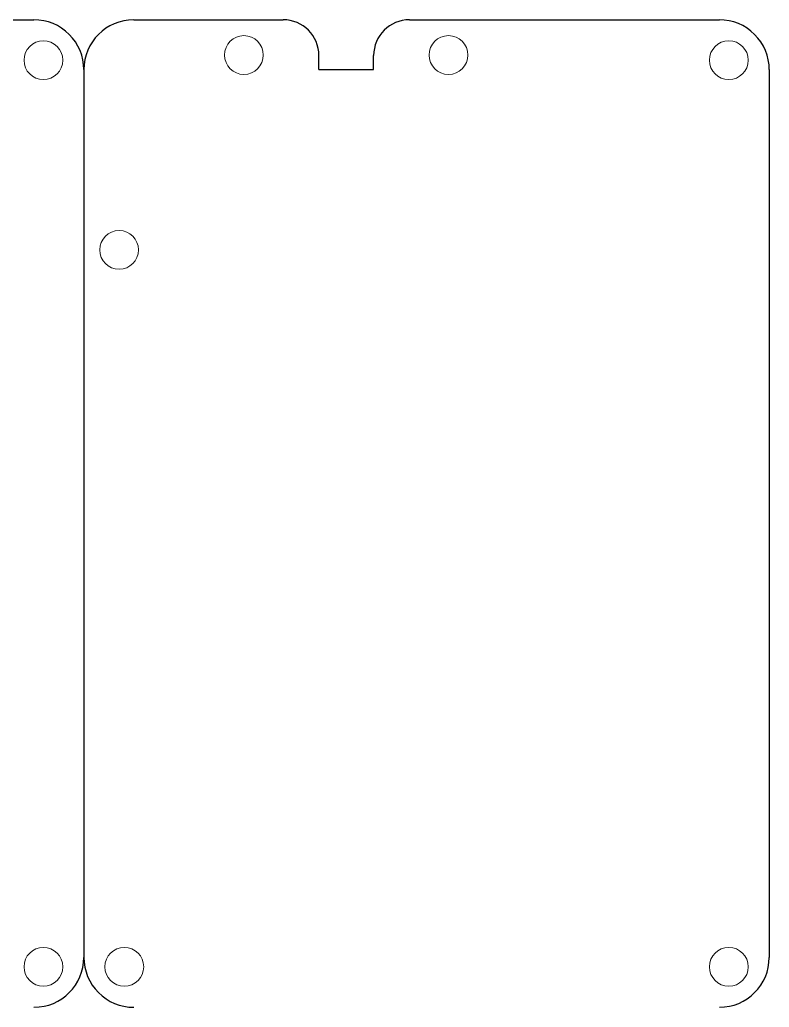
# Model space of a CAD drawing. Header units: inches. Extents: x 0.6 to 13.3, y 0.6 to 15.2.
# Drawn here: x 4.1 to 8.28, y 9.72 to 15.23 of the extents above; entities that cross this region are included whole.
import ezdxf

# ---------------------------------------------------------------- set-up
doc = ezdxf.new("R2010")
doc.units = ezdxf.units.IN
doc.header["$MEASUREMENT"] = 0
doc.layers.add('numpad_base', color=10, linetype='Continuous')
doc.layers.add('numpad_plate', color=10, linetype='Continuous')

msp = doc.modelspace()

# ---------------------------------------------------------------- linework, layer by layer
at = {"layer": 'numpad_base', "color": 1, "transparency": 33554687}
for p, q in [((4.7329, 15.2326), (5.5664, 15.2326)), ((6.2719, 15.2326), (8.0015, 15.2326)), ((5.7664, 14.9543), (5.7664, 15.0326)), ((6.0719, 14.9543), (6.0719, 15.0326)), ((4.4546, 14.9542), (4.4546, 9.9992)), ((5.7664, 14.9543), (6.0719, 14.9543)), ((8.2799, 14.9542), (8.2799, 9.9992))]:
    msp.add_line(p, q, dxfattribs=at)
for centre, radius, start, end in [((4.7329, 14.9542), 0.2784, 90, 179.9999), ((5.5664, 15.0326), 0.2, 0, 90), ((6.2719, 15.0326), 0.2, 90, 180), ((8.0015, 14.9542), 0.2784, 359.9999, 90), ((4.7329, 9.9992), 0.2784, 179.9999, 270), ((8.0015, 9.9992), 0.2784, 270, 359.9999)]:
    msp.add_arc(centre, radius, start, end, dxfattribs=at)
at = {"layer": 'numpad_base', "color": 1, "lineweight": 9}
for points, knots in [([(5.3478, 15.1441), (5.3478, 15.1441), (5.288, 15.1441), (5.2395, 15.0956), (5.2395, 15.0358), (5.2395, 15.0358), (5.2395, 14.976), (5.288, 14.9275), (5.3478, 14.9275)], [0.4, 0.4, 0.4, 0.4, 0.4, 0.6, 0.6, 0.6, 0.6, 1, 1, 1, 1]), ([(5.4561, 15.0358), (5.4561, 15.0358), (5.4561, 15.0956), (5.4076, 15.1441), (5.3478, 15.1441)], [0.2, 0.2, 0.2, 0.2, 0.2, 0.4, 0.4, 0.4, 0.4]), ([(6.4895, 15.1441), (6.4895, 15.1441), (6.4297, 15.1441), (6.3813, 15.0956), (6.3813, 15.0358), (6.3813, 15.0358), (6.3813, 14.976), (6.4297, 14.9275), (6.4895, 14.9275)], [0.4, 0.4, 0.4, 0.4, 0.4, 0.6, 0.6, 0.6, 0.6, 1, 1, 1, 1]), ([(6.5978, 15.0358), (6.5978, 15.0358), (6.5978, 15.0956), (6.5493, 15.1441), (6.4895, 15.1441)], [0.2, 0.2, 0.2, 0.2, 0.2, 0.4, 0.4, 0.4, 0.4]), ([(8.0541, 15.1151), (8.0541, 15.1151), (7.9943, 15.1151), (7.9458, 15.0667), (7.9458, 15.0069), (7.9458, 15.0069), (7.9458, 14.9471), (7.9943, 14.8986), (8.0541, 14.8986)], [0.4, 0.4, 0.4, 0.4, 0.4, 0.6, 0.6, 0.6, 0.6, 1, 1, 1, 1]), ([(8.1624, 15.0069), (8.1624, 15.0069), (8.1624, 15.0667), (8.1139, 15.1151), (8.0541, 15.1151)], [0.2, 0.2, 0.2, 0.2, 0.2, 0.4, 0.4, 0.4, 0.4]), ([(4.6514, 14.0563), (4.6514, 14.0563), (4.5916, 14.0563), (4.5431, 14.0078), (4.5431, 13.948), (4.5431, 13.948), (4.5431, 13.8882), (4.5916, 13.8398), (4.6514, 13.8398)], [0.4, 0.4, 0.4, 0.4, 0.4, 0.6, 0.6, 0.6, 0.6, 1, 1, 1, 1]), ([(4.7596, 13.948), (4.7596, 13.948), (4.7596, 14.0078), (4.7112, 14.0563), (4.6514, 14.0563)], [0.2, 0.2, 0.2, 0.2, 0.2, 0.4, 0.4, 0.4, 0.4]), ([(4.6803, 10.0549), (4.6803, 10.0549), (4.6205, 10.0549), (4.572, 10.0064), (4.572, 9.9466), (4.572, 9.9466), (4.572, 9.8868), (4.6205, 9.8383), (4.6803, 9.8383)], [0.4, 0.4, 0.4, 0.4, 0.4, 0.6, 0.6, 0.6, 0.6, 1, 1, 1, 1]), ([(4.7886, 9.9466), (4.7886, 9.9466), (4.7886, 10.0064), (4.7401, 10.0549), (4.6803, 10.0549)], [0.2, 0.2, 0.2, 0.2, 0.2, 0.4, 0.4, 0.4, 0.4]), ([(8.0541, 10.0549), (8.0541, 10.0549), (7.9943, 10.0549), (7.9458, 10.0064), (7.9458, 9.9466), (7.9458, 9.9466), (7.9458, 9.8868), (7.9943, 9.8383), (8.0541, 9.8383)], [0.4, 0.4, 0.4, 0.4, 0.4, 0.6, 0.6, 0.6, 0.6, 1, 1, 1, 1]), ([(8.1624, 9.9466), (8.1624, 9.9466), (8.1624, 10.0064), (8.1139, 10.0549), (8.0541, 10.0549)], [0.2, 0.2, 0.2, 0.2, 0.2, 0.4, 0.4, 0.4, 0.4])]:
    msp.add_open_spline(points, degree=3, knots=knots, dxfattribs=at)
for points in [[(5.3478, 14.9275), (5.4076, 14.9275), (5.4561, 14.976), (5.4561, 15.0358)], [(6.4895, 14.9275), (6.5493, 14.9275), (6.5978, 14.976), (6.5978, 15.0358)], [(8.0541, 14.8986), (8.1139, 14.8986), (8.1624, 14.9471), (8.1624, 15.0069)], [(4.6514, 13.8398), (4.7112, 13.8398), (4.7596, 13.8882), (4.7596, 13.948)], [(4.6803, 9.8383), (4.7401, 9.8383), (4.7886, 9.8868), (4.7886, 9.9466)], [(8.0541, 9.8383), (8.1139, 9.8383), (8.1624, 9.8868), (8.1624, 9.9466)]]:
    msp.add_open_spline(points, degree=3, dxfattribs=at)
at = {"layer": 'numpad_plate', "color": 1, "transparency": 33554687}
msp.add_line((0.9076, 15.2326), (4.1762, 15.2326), dxfattribs=at)
for centre, start, end in [((4.1762, 14.9542), 359.9999, 90), ((4.1762, 9.9992), 270, 359.9999)]:
    msp.add_arc(centre, 0.2784, start, end, dxfattribs=at)
at = {"layer": 'numpad_plate', "color": 1, "lineweight": 9}
for points, knots in [([(4.2288, 15.1151), (4.2288, 15.1151), (4.169, 15.1151), (4.1205, 15.0667), (4.1205, 15.0069), (4.1205, 15.0069), (4.1205, 14.9471), (4.169, 14.8986), (4.2288, 14.8986)], [0.4, 0.4, 0.4, 0.4, 0.4, 0.6, 0.6, 0.6, 0.6, 1, 1, 1, 1]), ([(4.3371, 15.0069), (4.3371, 15.0069), (4.3371, 15.0667), (4.2886, 15.1151), (4.2288, 15.1151)], [0.2, 0.2, 0.2, 0.2, 0.2, 0.4, 0.4, 0.4, 0.4]), ([(4.2288, 10.0549), (4.2288, 10.0549), (4.169, 10.0549), (4.1205, 10.0064), (4.1205, 9.9466), (4.1205, 9.9466), (4.1205, 9.8868), (4.169, 9.8383), (4.2288, 9.8383)], [0.4, 0.4, 0.4, 0.4, 0.4, 0.6, 0.6, 0.6, 0.6, 1, 1, 1, 1]), ([(4.3371, 9.9466), (4.3371, 9.9466), (4.3371, 10.0064), (4.2886, 10.0549), (4.2288, 10.0549)], [0.2, 0.2, 0.2, 0.2, 0.2, 0.4, 0.4, 0.4, 0.4])]:
    msp.add_open_spline(points, degree=3, knots=knots, dxfattribs=at)
for points in [[(4.2288, 14.8986), (4.2886, 14.8986), (4.3371, 14.9471), (4.3371, 15.0069)], [(4.2288, 9.8383), (4.2886, 9.8383), (4.3371, 9.8868), (4.3371, 9.9466)]]:
    msp.add_open_spline(points, degree=3, dxfattribs=at)

doc.saveas('drawing.dxf')
